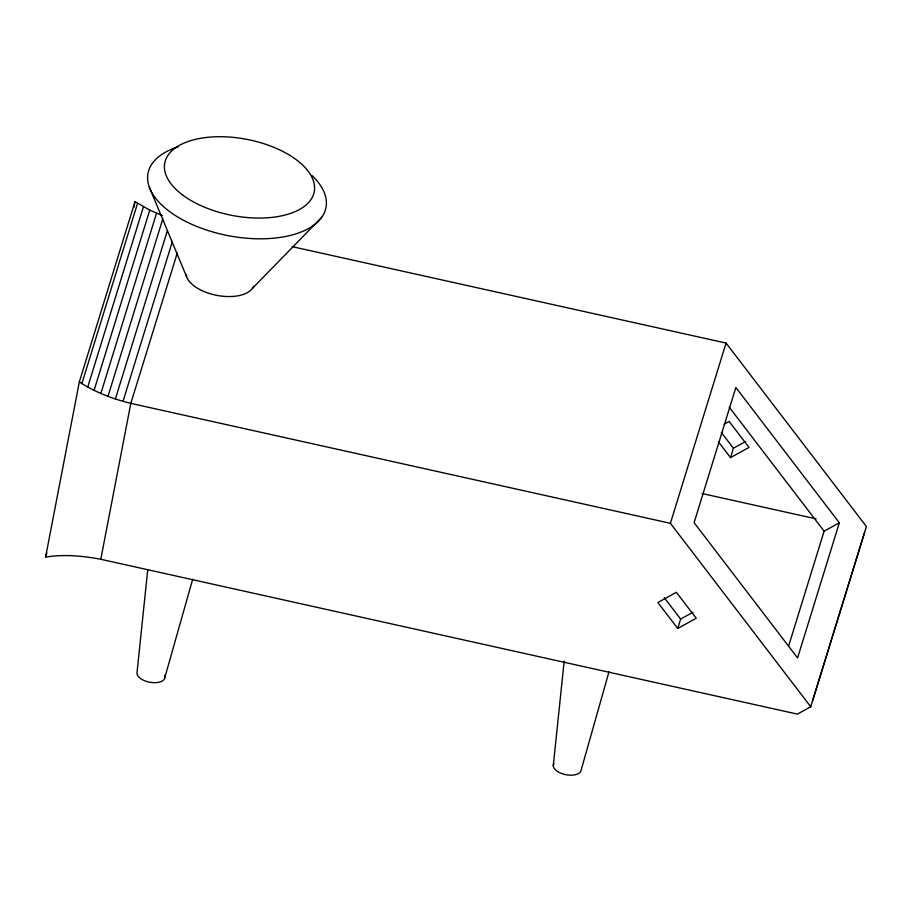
<?xml version="1.0" encoding="UTF-8"?>
<svg xmlns="http://www.w3.org/2000/svg" width="912" height="912" viewBox="0 0 912 912"><rect width="100%" height="100%" fill="white"/><g stroke="black" fill="none" stroke-linecap="round" stroke-linejoin="round"><path stroke-width="1.37" d="M147.71 570.011L136.982 672.999A14.159 7.205 10.9 0 0 152.509 682.598A14.159 7.205 10.9 0 0 164.525 675.268M553.299 765.521L564.175 661.12M292.182 246.65L726.066 343.072L866.4 526.532L810.722 706.754L797.407 714.107L100.799 559.284C82.673 555.796 63.92 554.177 45.6 557.072L79.333 381.889L135.01 201.666L149.773 210.125L162.473 215.631M133.939 207.229L135.01 201.666M100.799 559.284L130.815 403.378L177.281 252.966M164.924 677.228L192.671 579.302M608.988 671.825L581.24 769.751A14.159 7.205 10.9 0 1 565.189 774.562A14.159 7.205 10.9 0 1 553.846 763.709M810.722 706.754L670.388 523.306L130.815 403.378C113.692 399.125 96.911 392.901 81.863 383.587L137.541 203.365M87.746 387.053L143.423 206.83M94.096 390.359L149.773 210.125M45.6 557.072L46.854 553.003M100.856 393.46L156.533 213.226M107.981 396.332L162.815 218.823M115.379 398.966L167.295 230.93M123.017 401.314L172.414 241.418M670.388 523.306L726.066 343.072M677.741 628.471L696.232 618.256L676.362 592.287L657.871 602.501L677.741 628.471L680.637 619.088L692.96 612.271M718.428 441.83L730.512 457.63L733.419 448.248L745.742 441.431M788.606 646.084L824.106 531.194L839.336 522.781L735.859 387.497L694.1 522.667L797.578 657.951L839.336 522.781M812.41 701.374L864.61 532.414M252.43 288.363L321.685 217.33M724.208 424.171L729.144 421.447L749.003 447.416L730.512 457.63M702.16 493.552L816.115 518.871M79.333 381.889L81.863 383.587M729.247 407.185L824.106 531.194M721.324 432.436L733.419 448.248M664.221 597.634L680.637 619.088M149.317 187.154L186.641 276.849M253.582 286.265A34.588 17.602 10.9 0 1 217.911 295.568A34.588 17.602 10.9 0 1 186.059 274.444M311.79 175.332A90.619 46.124 10.9 0 1 289.446 235.649A90.619 46.124 10.9 0 1 167.135 209.68A90.619 46.124 10.9 0 1 177.988 146.912M183.073 195.328A76.118 38.749 10.9 0 0 310.639 200.024A76.118 38.749 10.9 0 0 224.785 136.8A76.118 38.749 10.9 0 0 183.073 195.328"/></g></svg>
